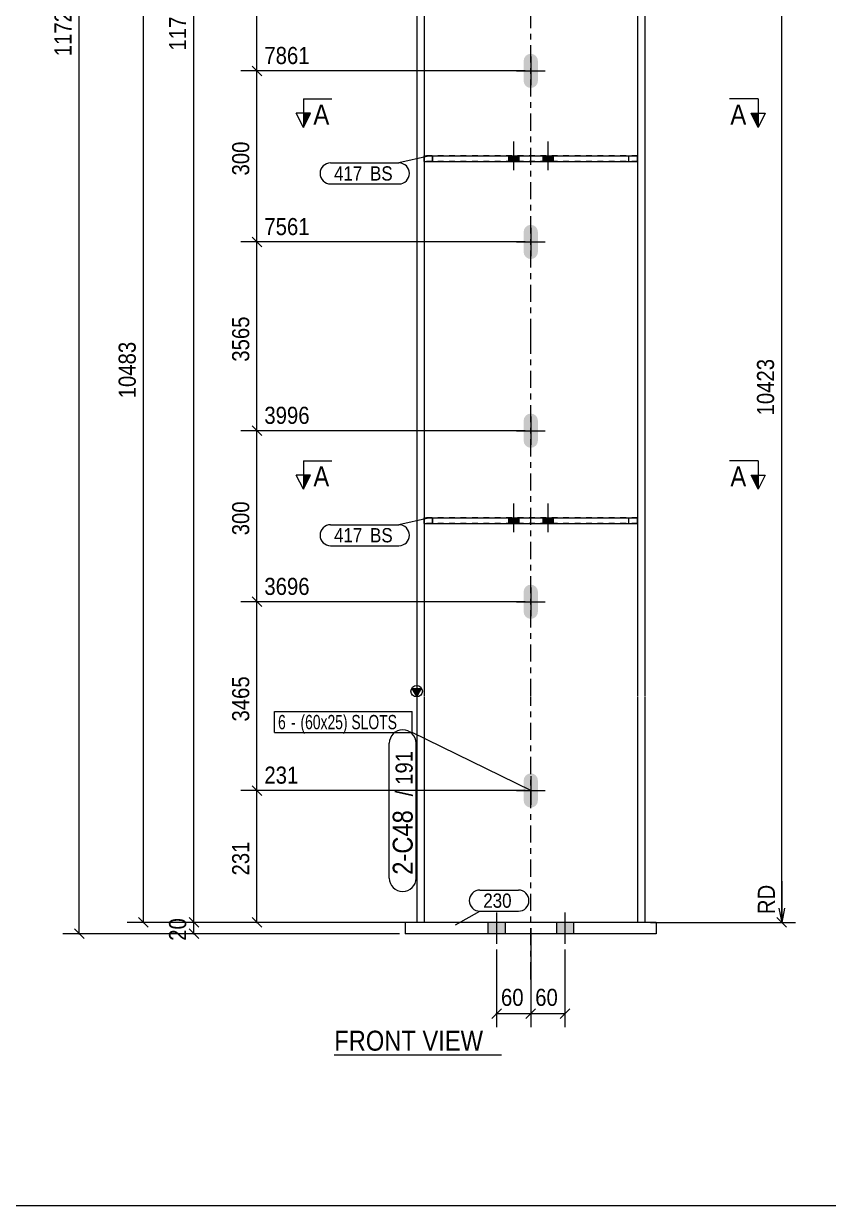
# Model space of a CAD drawing. Header units: millimetres. Extents: x 2 to 579, y 1 to 405.
# Drawn here: x 163.6 to 304.7, y 5 to 212.2 of the extents above; entities that cross this region are included whole.
import ezdxf

# ---------------------------------------------------------------- set-up
doc = ezdxf.new("R2010")
doc.units = ezdxf.units.MM
for name, pattern in [('XKITLINE00', [0]), ('XKITLINE01', [4, 1, -1, 1, -1]), ('XKITLINE02', [4, 2, -2]), ('XKITLINE03', [6, 3, -1, 1, -1])]:
    doc.linetypes.add(name, pattern=pattern)
for name, color, linetype, lineweight in [('Bolt', 3, 'Continuous', 0), ('BoltMark', 7, 'Continuous', 0), ('Dimensions', 7, 'Continuous', 0), ('DrawingSheet', 5, 'Continuous', 0), ('OtherObjectType', 7, 'Continuous', 0), ('Part', 2, 'Continuous', 0), ('PartMark', 7, 'Continuous', 0), ('Section', 6, 'Continuous', 0)]:
    doc.layers.add(name, color=color, linetype=linetype, lineweight=lineweight)
doc.styles.add('ARIAL', font='ARIAL.TTF')
doc.styles.add('ARIAL_NARROW', font='ARIALN.TTF')

# ---------------------------------------------------------------- blocks, each defined once
blk = doc.blocks.new('*A5')
at = {"layer": 'Bolt'}
for points in [[(252.5, 200.95), (252.02, 201.05), (251.62, 201.32), (251.35, 201.72), (251.25, 202.2), (251.25, 205.7), (251.35, 206.18), (251.62, 206.59), (252.02, 206.86), (252.5, 206.95), (252.98, 206.86), (253.39, 206.59), (253.66, 206.18), (253.75, 205.7), (253.75, 202.2), (253.66, 201.72), (253.39, 201.32), (252.98, 201.05)], [(252.5, 170.95), (252.02, 171.05), (251.62, 171.32), (251.35, 171.72), (251.25, 172.2), (251.25, 175.7), (251.35, 176.18), (251.62, 176.59), (252.02, 176.86), (252.5, 176.95), (252.98, 176.86), (253.39, 176.59), (253.66, 176.18), (253.75, 175.7), (253.75, 172.2), (253.66, 171.72), (253.39, 171.32), (252.98, 171.05)], [(252.5, 137.85), (252.02, 137.95), (251.62, 138.22), (251.35, 138.62), (251.25, 139.1), (251.25, 142.6), (251.35, 143.08), (251.62, 143.49), (252.02, 143.76), (252.5, 143.85), (252.98, 143.76), (253.39, 143.49), (253.66, 143.08), (253.75, 142.6), (253.75, 139.1), (253.66, 138.62), (253.39, 138.22), (252.98, 137.95)], [(252.5, 107.85), (252.02, 107.95), (251.62, 108.22), (251.35, 108.62), (251.25, 109.1), (251.25, 112.6), (251.35, 113.08), (251.62, 113.49), (252.02, 113.76), (252.5, 113.85), (252.98, 113.76), (253.39, 113.49), (253.66, 113.08), (253.75, 112.6), (253.75, 109.1), (253.66, 108.62), (253.39, 108.22), (252.98, 107.95)], [(252.5, 74.75), (252.02, 74.85), (251.62, 75.12), (251.35, 75.52), (251.25, 76), (251.25, 79.5), (251.35, 79.98), (251.62, 80.39), (252.02, 80.66), (252.5, 80.75), (252.98, 80.66), (253.39, 80.39), (253.66, 79.98), (253.75, 79.5), (253.75, 76), (253.66, 75.52), (253.39, 75.12), (252.98, 74.85)]]:
    blk.add_hatch(color=3, dxfattribs=at).paths.add_polyline_path(points, flags=17)
at = {"layer": 'Bolt', "color": 3, "linetype": 'XKITLINE00', "lineweight": 0}
for p, q in [((252.5, 206.45), (252.5, 201.45)), ((250, 203.95), (255, 203.95)), ((252.5, 176.45), (252.5, 171.45)), ((250, 173.95), (255, 173.95)), ((252.5, 143.35), (252.5, 138.35)), ((250, 140.85), (255, 140.85)), ((252.5, 113.35), (252.5, 108.35)), ((250, 110.85), (255, 110.85)), ((252.5, 80.25), (252.5, 75.25)), ((250, 77.75), (255, 77.75))]:
    blk.add_line(p, q, dxfattribs=at)
blk = doc.blocks.new('*A6')
at = {"layer": 'Bolt'}
for points in [[(248, 54.63), (248, 52.63), (245, 52.63), (245, 54.63)], [(248, 54.63), (248, 52.63), (245, 52.63), (245, 54.63)], [(260, 54.63), (260, 52.63), (257, 52.63), (257, 54.63)], [(260, 54.63), (260, 52.63), (257, 52.63), (257, 54.63)]]:
    blk.add_hatch(color=3, dxfattribs=at).paths.add_polyline_path(points, flags=17)
at = {"layer": 'Bolt', "color": 3, "linetype": 'XKITLINE00', "lineweight": 0}
for p, q in [((246.5, 56.38), (246.5, 50.88)), ((246.5, 56.38), (246.5, 50.88)), ((258.5, 56.38), (258.5, 50.88)), ((258.5, 56.38), (258.5, 50.88)), ((245, 54.63), (245, 52.63)), ((245, 54.63), (245, 52.63)), ((248, 54.63), (248, 52.63)), ((248, 54.63), (248, 52.63)), ((257, 54.63), (257, 52.63)), ((257, 54.63), (257, 52.63)), ((260, 54.63), (260, 52.63)), ((260, 54.63), (260, 52.63))]:
    blk.add_line(p, q, dxfattribs=at)
blk = doc.blocks.new('*A10')
at = {"layer": 'Bolt', "color": 3, "linetype": 'XKITLINE02', "lineweight": 0}
for p, q in [((249.5, 191.54), (249.5, 186.54)), ((249.5, 191.54), (249.5, 186.54)), ((255.5, 191.54), (255.5, 186.54)), ((255.5, 191.54), (255.5, 186.54)), ((248.6, 189.04), (248.6, 188.04)), ((248.6, 189.04), (248.6, 188.04)), ((250.4, 189.04), (250.4, 188.04)), ((250.4, 189.04), (250.4, 188.04)), ((254.6, 189.04), (254.6, 188.04)), ((254.6, 189.04), (254.6, 188.04)), ((256.4, 189.04), (256.4, 188.04)), ((256.4, 189.04), (256.4, 188.04))]:
    blk.add_line(p, q, dxfattribs=at)
blk = doc.blocks.new('*A11')
at = {"layer": 'Bolt', "color": 3, "linetype": 'XKITLINE02', "lineweight": 0}
for p, q in [((249.5, 128.08), (249.5, 123.08)), ((249.5, 128.08), (249.5, 123.08)), ((255.5, 128.08), (255.5, 123.08)), ((255.5, 128.08), (255.5, 123.08)), ((248.6, 125.58), (248.6, 124.58)), ((248.6, 125.58), (248.6, 124.58)), ((250.4, 125.58), (250.4, 124.58)), ((250.4, 125.58), (250.4, 124.58)), ((254.6, 125.58), (254.6, 124.58)), ((254.6, 125.58), (254.6, 124.58)), ((256.4, 125.58), (256.4, 124.58)), ((256.4, 125.58), (256.4, 124.58))]:
    blk.add_line(p, q, dxfattribs=at)
blk = doc.blocks.new('*A12')
at = {"layer": 'Bolt'}
for points in [[(248.6, 188.04), (248.6, 189.04), (250.4, 189.04), (250.4, 188.04)], [(248.6, 188.04), (248.6, 189.04), (250.4, 189.04), (250.4, 188.04)], [(254.6, 188.04), (254.6, 189.04), (256.4, 189.04), (256.4, 188.04)], [(254.6, 188.04), (254.6, 189.04), (256.4, 189.04), (256.4, 188.04)]]:
    blk.add_hatch(color=3, dxfattribs=at).paths.add_polyline_path(points, flags=17)
at = {"layer": 'Bolt', "color": 3, "linetype": 'XKITLINE00', "lineweight": 0}
for p, q in [((249.5, 191.54), (249.5, 186.54)), ((249.5, 191.54), (249.5, 186.54)), ((255.5, 191.54), (255.5, 186.54)), ((255.5, 191.54), (255.5, 186.54)), ((248.6, 189.04), (248.6, 188.04)), ((248.6, 189.04), (248.6, 188.04)), ((250.4, 189.04), (250.4, 188.04)), ((250.4, 189.04), (250.4, 188.04)), ((254.6, 189.04), (254.6, 188.04)), ((254.6, 189.04), (254.6, 188.04)), ((256.4, 189.04), (256.4, 188.04)), ((256.4, 189.04), (256.4, 188.04))]:
    blk.add_line(p, q, dxfattribs=at)
blk = doc.blocks.new('*A13')
at = {"layer": 'Bolt'}
for points in [[(248.6, 124.58), (248.6, 125.58), (250.4, 125.58), (250.4, 124.58)], [(248.6, 124.58), (248.6, 125.58), (250.4, 125.58), (250.4, 124.58)], [(254.6, 124.58), (254.6, 125.58), (256.4, 125.58), (256.4, 124.58)], [(254.6, 124.58), (254.6, 125.58), (256.4, 125.58), (256.4, 124.58)]]:
    blk.add_hatch(color=3, dxfattribs=at).paths.add_polyline_path(points, flags=17)
at = {"layer": 'Bolt', "color": 3, "linetype": 'XKITLINE00', "lineweight": 0}
for p, q in [((249.5, 128.08), (249.5, 123.08)), ((249.5, 128.08), (249.5, 123.08)), ((255.5, 128.08), (255.5, 123.08)), ((255.5, 128.08), (255.5, 123.08)), ((248.6, 125.58), (248.6, 124.58)), ((248.6, 125.58), (248.6, 124.58)), ((250.4, 125.58), (250.4, 124.58)), ((250.4, 125.58), (250.4, 124.58)), ((254.6, 125.58), (254.6, 124.58)), ((254.6, 125.58), (254.6, 124.58)), ((256.4, 125.58), (256.4, 124.58)), ((256.4, 125.58), (256.4, 124.58))]:
    blk.add_line(p, q, dxfattribs=at)
blk = doc.blocks.new('*A14')
at = {"layer": 'Part'}
blk.add_hatch(color=2, dxfattribs=at).paths.add_polyline_path([(231.7, 95.66), (233.3, 95.66), (232.5, 94.26)], flags=17)
at = {"layer": 'Part', "color": 2, "linetype": 'XKITLINE00', "lineweight": 0}
for p, q in [((232.5, 220.45), (232.5, 157.45)), ((233.8, 220.45), (233.8, 189.04)), ((271.2, 220.45), (271.2, 189.04)), ((272.5, 220.45), (272.5, 157.45)), ((233.8, 188.04), (233.8, 157.45)), ((271.2, 188.04), (271.2, 157.45)), ((232.5, 157.35), (232.5, 94.35)), ((233.8, 157.35), (233.8, 125.58)), ((271.2, 157.35), (271.2, 125.58)), ((272.5, 157.35), (272.5, 94.35)), ((233.8, 124.58), (233.8, 94.35)), ((271.2, 124.58), (271.2, 94.35)), ((232.5, 94.26), (231.7, 95.66)), ((231.7, 95.66), (233.3, 95.66)), ((233.3, 95.66), (232.5, 94.26)), ((232.5, 94.25), (232.5, 54.63)), ((233.8, 94.25), (233.8, 54.63)), ((271.2, 94.25), (271.2, 54.63)), ((272.5, 94.25), (272.5, 54.63))]:
    blk.add_line(p, q, dxfattribs=at)
at = {"layer": 'Part', "color": 7, "linetype": 'XKITLINE03', "lineweight": 0}
for p, q in [((252.5, 157.45), (252.5, 220.45)), ((252.5, 94.35), (252.5, 157.35)), ((252.5, 44.63), (252.5, 94.25))]:
    blk.add_line(p, q, dxfattribs=at)
at = {"layer": 'Part', "color": 7, "linetype": 'XKITLINE01', "lineweight": 0}
for p, q in [((233.8, 189.04), (233.8, 188.04)), ((271.2, 189.04), (271.2, 188.04)), ((233.8, 125.58), (233.8, 124.58)), ((271.2, 125.58), (271.2, 124.58)), ((272.5, 54.63), (232.5, 54.63))]:
    blk.add_line(p, q, dxfattribs=at)
at = {"layer": 'Part', "color": 2, "linetype": 'XKITLINE00', "lineweight": 0}
blk.add_circle((232.5, 95.16), 1, dxfattribs=at)
blk = doc.blocks.new('*A22')
at = {"layer": 'Part', "color": 2, "linetype": 'XKITLINE00', "lineweight": 0}
for p, q in [((274.5, 54.63), (230.5, 54.63)), ((230.5, 54.63), (230.5, 52.63)), ((274.5, 54.63), (274.5, 52.63)), ((274.5, 52.63), (230.5, 52.63))]:
    blk.add_line(p, q, dxfattribs=at)
blk = doc.blocks.new('*A26')
at = {"layer": 'Part', "color": 7, "linetype": 'XKITLINE01', "lineweight": 0}
for p, q in [((271.2, 189.04), (233.8, 189.04)), ((233.8, 188.04), (233.8, 189.04)), ((235.3, 189.04), (235.3, 188.04)), ((269.7, 188.04), (269.7, 189.04)), ((271.2, 189.04), (271.2, 188.04)), ((271.2, 188.04), (233.8, 188.04))]:
    blk.add_line(p, q, dxfattribs=at)
blk = doc.blocks.new('*A27')
at = {"layer": 'Part', "color": 7, "linetype": 'XKITLINE01', "lineweight": 0}
for p, q in [((271.2, 125.58), (233.8, 125.58)), ((233.8, 124.58), (233.8, 125.58)), ((271.2, 124.58), (233.8, 124.58)), ((235.3, 125.58), (235.3, 124.58)), ((269.7, 124.58), (269.7, 125.58)), ((271.2, 125.58), (271.2, 124.58))]:
    blk.add_line(p, q, dxfattribs=at)
blk = doc.blocks.new('*A28')
at = {"layer": 'Part', "color": 2, "linetype": 'XKITLINE00', "lineweight": 0}
for p, q in [((233.8, 189.04), (271.2, 189.04)), ((233.8, 189.04), (233.8, 188.04)), ((271.2, 188.04), (271.2, 189.04)), ((233.8, 188.04), (271.2, 188.04))]:
    blk.add_line(p, q, dxfattribs=at)
at = {"layer": 'Part', "color": 7, "linetype": 'XKITLINE01', "lineweight": 0}
for p, q in [((235.3, 188.04), (235.3, 189.04)), ((269.7, 188.04), (269.7, 189.04))]:
    blk.add_line(p, q, dxfattribs=at)
blk = doc.blocks.new('*A29')
at = {"layer": 'Part', "color": 2, "linetype": 'XKITLINE00', "lineweight": 0}
for p, q in [((233.8, 125.58), (271.2, 125.58)), ((233.8, 125.58), (233.8, 124.58)), ((233.8, 124.58), (271.2, 124.58)), ((271.2, 124.58), (271.2, 125.58))]:
    blk.add_line(p, q, dxfattribs=at)
at = {"layer": 'Part', "color": 7, "linetype": 'XKITLINE01', "lineweight": 0}
for p, q in [((235.3, 124.58), (235.3, 125.58)), ((269.7, 124.58), (269.7, 125.58))]:
    blk.add_line(p, q, dxfattribs=at)
blk = doc.blocks.new('*A69')
at = {"layer": 'DrawingSheet', "color": 5, "linetype": 'XKITLINE00', "lineweight": 0}
blk.add_line((5, 5), (579, 5), dxfattribs=at)
blk = doc.blocks.new('*A85')
at = {"layer": 'Dimensions', "color": 7, "linetype": 'XKITLINE00', "lineweight": 0}
for p, q in [((252.5, 53.63), (252.5, 36.23)), ((246.5, 49.88), (246.5, 36.23)), ((247.35, 39.48), (245.65, 37.78)), ((253.35, 39.48), (251.65, 37.78)), ((246.5, 38.63), (252.5, 38.63))]:
    blk.add_line(p, q, dxfattribs=at)
at = {"layer": 'Dimensions', "color": 3}
for p in [(246.5, 38.63), (252.5, 38.63)]:
    blk.add_point(p, dxfattribs=at)
at = {"layer": 'Dimensions', "color": 3, "style": 'ARIAL', "width": 0.85}
blk.add_text('60', height=3, dxfattribs=at).set_placement((247.28, 39.98))
blk = doc.blocks.new('*A86')
at = {"layer": 'Dimensions', "color": 7, "linetype": 'XKITLINE00', "lineweight": 0}
for p, q in [((252.5, 53.63), (252.5, 36.23)), ((258.5, 49.88), (258.5, 36.23)), ((253.35, 39.48), (251.65, 37.78)), ((259.35, 39.48), (257.65, 37.78)), ((252.5, 38.63), (258.5, 38.63))]:
    blk.add_line(p, q, dxfattribs=at)
at = {"layer": 'Dimensions', "color": 3}
for p in [(252.5, 38.63), (258.5, 38.63)]:
    blk.add_point(p, dxfattribs=at)
at = {"layer": 'Dimensions', "color": 3, "style": 'ARIAL', "width": 0.85}
blk.add_text('60', height=3, dxfattribs=at).set_placement((253.28, 39.98))
blk = doc.blocks.new('*A89')
at = {"layer": 'BoltMark', "color": 7, "linetype": 'XKITLINE00', "lineweight": 0}
for p, q in [((207.6, 91.6), (231.72, 91.6)), ((207.6, 87.9), (207.6, 91.6)), ((231.72, 87.9), (231.72, 91.6)), ((207.6, 87.9), (231.72, 87.9)), ((252.5, 77.75), (231.72, 87.9))]:
    blk.add_line(p, q, dxfattribs=at)
at = {"layer": 'BoltMark', "color": 3, "style": 'ARIAL_NARROW', "width": 0.85}
for s, p in [('6', (208.2, 88.5)), ('-', (210.47, 88.5)), ('(60x25) SLOTS', (212.13, 88.5))]:
    blk.add_text(s, height=2.5, dxfattribs=at).set_placement(p)
blk = doc.blocks.new('*A93')
at = {"layer": 'PartMark', "color": 7, "linetype": 'XKITLINE00', "lineweight": 0}
for p, q in [((243.58, 60.29), (250.34, 60.29)), ((239.33, 54.2), (243.58, 56.59)), ((243.58, 56.59), (250.34, 56.59))]:
    blk.add_line(p, q, dxfattribs=at)
for centre, start, end in [((243.58, 58.44), 90, 270), ((250.34, 58.44), 270, 90)]:
    blk.add_arc(centre, 1.85, start, end, dxfattribs=at)
at = {"layer": 'PartMark', "color": 3, "style": 'ARIAL', "width": 0.85}
blk.add_text('230', height=2.5, dxfattribs=at).set_placement((244.18, 57.19))
blk = doc.blocks.new('*A95')
at = {"layer": 'PartMark', "color": 7, "linetype": 'XKITLINE00', "lineweight": 0}
for p, q in [((227.7, 62.38), (227.7, 86.03)), ((232.4, 62.38), (232.4, 86.03))]:
    blk.add_line(p, q, dxfattribs=at)
for centre, start, end in [((230.05, 86.03), 0, 180), ((230.05, 62.38), 180, 0)]:
    blk.add_arc(centre, 2.35, start, end, dxfattribs=at)
at = {"layer": 'PartMark', "color": 3, "style": 'ARIAL', "width": 0.85}
for s, p in [('191', (231.8, 78.75)), ('/', (231.8, 76.74))]:
    blk.add_text(s, height=3, rotation=90.0002, dxfattribs=at).set_placement(p)
at = {"layer": 'PartMark', "color": 1, "style": 'ARIAL', "width": 0.85}
blk.add_text('2-C48', height=3.5, rotation=90.0002, dxfattribs=at).set_placement((231.8, 62.98))
blk = doc.blocks.new('*A96')
at = {"layer": 'PartMark', "color": 7, "linetype": 'XKITLINE00', "lineweight": 0}
for p, q in [((234.58, 188.97), (229.38, 187.82)), ((217.42, 187.82), (229.38, 187.82)), ((217.42, 184.12), (229.38, 184.12))]:
    blk.add_line(p, q, dxfattribs=at)
for centre, start, end in [((217.42, 185.97), 90, 270), ((229.38, 185.97), 270, 90)]:
    blk.add_arc(centre, 1.85, start, end, dxfattribs=at)
at = {"layer": 'PartMark', "color": 3, "style": 'ARIAL', "width": 0.85}
for s, p in [('417', (218.02, 184.72)), ('BS', (224.33, 184.72))]:
    blk.add_text(s, height=2.5, dxfattribs=at).set_placement(p)
blk = doc.blocks.new('*A97')
at = {"layer": 'PartMark', "color": 7, "linetype": 'XKITLINE00', "lineweight": 0}
for p, q in [((217.42, 124.37), (229.38, 124.37)), ((234.58, 125.52), (229.38, 124.37)), ((217.42, 120.67), (229.38, 120.67))]:
    blk.add_line(p, q, dxfattribs=at)
for centre, start, end in [((217.42, 122.52), 90, 270), ((229.38, 122.52), 270, 90)]:
    blk.add_arc(centre, 1.85, start, end, dxfattribs=at)
at = {"layer": 'PartMark', "color": 3, "style": 'ARIAL', "width": 0.85}
for s, p in [('417', (218.02, 121.27)), ('BS', (224.33, 121.27))]:
    blk.add_text(s, height=2.5, dxfattribs=at).set_placement(p)
blk = doc.blocks.new('*A99')
at = {"layer": 'Section'}
for points in [[(213.9, 133.08), (212.65, 130.58), (212.65, 133.08)], [(292.36, 133.08), (292.36, 130.58), (291.11, 133.08)]]:
    blk.add_hatch(color=3, dxfattribs=at).paths.add_polyline_path(points, flags=17)
at = {"layer": 'Section', "color": 1, "linetype": 'XKITLINE00', "lineweight": 0}
for p, q in [((212.65, 135.58), (217.65, 135.58)), ((212.65, 135.58), (212.65, 130.58)), ((292.36, 135.58), (287.36, 135.58)), ((292.36, 135.58), (292.36, 130.58))]:
    blk.add_line(p, q, dxfattribs=at)
at = {"layer": 'Section', "color": 3, "linetype": 'XKITLINE00', "lineweight": 0}
for p, q in [((212.65, 130.58), (211.4, 133.08)), ((213.9, 133.08), (211.4, 133.08)), ((212.65, 130.58), (213.9, 133.08)), ((291.11, 133.08), (293.61, 133.08)), ((292.36, 130.58), (291.11, 133.08)), ((293.61, 133.08), (292.36, 130.58))]:
    blk.add_line(p, q, dxfattribs=at)
at = {"layer": 'Section', "color": 7, "style": 'ARIAL', "width": 0.85}
for p in [(214.4, 131.08), (287.5, 131.08)]:
    blk.add_text('A', height=3.5, dxfattribs=at).set_placement(p)
blk = doc.blocks.new('*A101')
at = {"layer": 'Section'}
for points in [[(213.9, 196.54), (212.65, 194.04), (212.65, 196.54)], [(292.36, 196.54), (292.36, 194.04), (291.11, 196.54)]]:
    blk.add_hatch(color=3, dxfattribs=at).paths.add_polyline_path(points, flags=17)
at = {"layer": 'Section', "color": 1, "linetype": 'XKITLINE00', "lineweight": 0}
for p, q in [((212.65, 199.04), (217.65, 199.04)), ((212.65, 199.04), (212.65, 194.04)), ((292.36, 199.04), (287.36, 199.04)), ((292.36, 199.04), (292.36, 194.04))]:
    blk.add_line(p, q, dxfattribs=at)
at = {"layer": 'Section', "color": 3, "linetype": 'XKITLINE00', "lineweight": 0}
for p, q in [((212.65, 194.04), (211.4, 196.54)), ((213.9, 196.54), (211.4, 196.54)), ((212.65, 194.04), (213.9, 196.54)), ((291.11, 196.54), (293.61, 196.54)), ((292.36, 194.04), (291.11, 196.54)), ((293.61, 196.54), (292.36, 194.04))]:
    blk.add_line(p, q, dxfattribs=at)
at = {"layer": 'Section', "color": 7, "style": 'ARIAL', "width": 0.85}
for p in [(214.4, 194.54), (287.5, 194.54)]:
    blk.add_text('A', height=3.5, dxfattribs=at).set_placement(p)
blk = doc.blocks.new('*A102')
at = {"layer": 'OtherObjectType', "color": 7, "linetype": 'XKITLINE00', "lineweight": 0}
blk.add_line((218.05, 31.38), (247.35, 31.38), dxfattribs=at)
at = {"layer": 'OtherObjectType', "color": 7, "style": 'ARIAL', "width": 0.85}
blk.add_text('FRONT VIEW', height=3.5, dxfattribs=at).set_placement((218.05, 32.13))
blk = doc.blocks.new('*A103')
at = {"layer": 'Dimensions', "color": 7, "linetype": 'XKITLINE00', "lineweight": 0}
for p, q in [((173.35, 52.63), (173.35, 371.55)), ((229.5, 52.63), (170.5, 52.63)), ((172.5, 53.48), (174.2, 51.78))]:
    blk.add_line(p, q, dxfattribs=at)
at = {"layer": 'Dimensions', "color": 3}
blk.add_point((173.35, 52.63), dxfattribs=at)
at = {"layer": 'Dimensions', "color": 3, "style": 'ARIAL', "width": 0.85}
blk.add_text('11723', height=3, rotation=90.0002, dxfattribs=at).set_placement((172, 206.53))
blk = doc.blocks.new('*A104')
at = {"layer": 'Dimensions', "color": 7, "linetype": 'XKITLINE00', "lineweight": 0}
for p, q in [((231.5, 54.63), (190.59, 54.63)), ((192.59, 55.48), (194.29, 53.78)), ((193.44, 52.63), (193.44, 54.63)), ((229.5, 52.63), (190.59, 52.63)), ((192.59, 53.48), (194.29, 51.78))]:
    blk.add_line(p, q, dxfattribs=at)
at = {"layer": 'Dimensions', "color": 3}
for p in [(193.44, 54.63), (193.44, 52.63)]:
    blk.add_point(p, dxfattribs=at)
at = {"layer": 'Dimensions', "color": 3, "style": 'ARIAL', "width": 0.85}
blk.add_text('20', height=3, rotation=90.0002, dxfattribs=at).set_placement((192.09, 51.4))
blk = doc.blocks.new('*A105')
at = {"layer": 'Dimensions', "color": 7, "linetype": 'XKITLINE00', "lineweight": 0}
for p, q in [((193.44, 54.63), (193.44, 371.55)), ((231.5, 54.63), (190.59, 54.63)), ((192.59, 55.48), (194.29, 53.78))]:
    blk.add_line(p, q, dxfattribs=at)
at = {"layer": 'Dimensions', "color": 3}
blk.add_point((193.44, 54.63), dxfattribs=at)
at = {"layer": 'Dimensions', "color": 3, "style": 'ARIAL', "width": 0.85}
blk.add_text('11703', height=3, rotation=90.0002, dxfattribs=at).set_placement((192.09, 207.53))
blk = doc.blocks.new('*A106')
at = {"layer": 'Dimensions', "color": 7, "linetype": 'XKITLINE00', "lineweight": 0}
for p, q in [((232.9, 249.55), (181.75, 249.55)), ((183.75, 250.4), (185.45, 248.7)), ((184.6, 54.63), (184.6, 249.55)), ((231.5, 54.63), (181.75, 54.63)), ((183.75, 55.48), (185.45, 53.78))]:
    blk.add_line(p, q, dxfattribs=at)
at = {"layer": 'Dimensions', "color": 3}
for p in [(184.6, 249.55), (184.6, 54.63)]:
    blk.add_point(p, dxfattribs=at)
at = {"layer": 'Dimensions', "color": 3, "style": 'ARIAL', "width": 0.85}
blk.add_text('10483', height=3, dxfattribs=at).set_placement((185.9, 250.75))
blk.add_text('10483', height=3, rotation=90.0002, dxfattribs=at).set_placement((183.25, 146.53))
blk = doc.blocks.new('*A109')
at = {"layer": 'Dimensions', "color": 7, "linetype": 'XKITLINE00', "lineweight": 0}
for p, q in [((251.5, 77.75), (201.65, 77.75)), ((203.65, 78.6), (205.35, 76.9)), ((204.5, 54.63), (204.5, 77.75)), ((231.5, 54.63), (201.65, 54.63)), ((203.65, 55.48), (205.35, 53.78))]:
    blk.add_line(p, q, dxfattribs=at)
at = {"layer": 'Dimensions', "color": 3}
for p in [(204.5, 77.75), (204.5, 54.63)]:
    blk.add_point(p, dxfattribs=at)
at = {"layer": 'Dimensions', "color": 3, "style": 'ARIAL', "width": 0.85}
blk.add_text('231', height=3, dxfattribs=at).set_placement((205.8, 78.95))
blk.add_text('231', height=3, rotation=90.0002, dxfattribs=at).set_placement((203.15, 62.85))
blk = doc.blocks.new('*A110')
at = {"layer": 'Dimensions', "color": 7, "linetype": 'XKITLINE00', "lineweight": 0}
for p, q in [((251.5, 110.85), (201.65, 110.85)), ((203.65, 111.7), (205.35, 110)), ((204.5, 77.75), (204.5, 110.85)), ((251.5, 77.75), (201.65, 77.75)), ((203.65, 78.6), (205.35, 76.9))]:
    blk.add_line(p, q, dxfattribs=at)
at = {"layer": 'Dimensions', "color": 3}
for p in [(204.5, 110.85), (204.5, 77.75)]:
    blk.add_point(p, dxfattribs=at)
at = {"layer": 'Dimensions', "color": 3, "style": 'ARIAL', "width": 0.85}
blk.add_text('3696', height=3, dxfattribs=at).set_placement((205.8, 112.05))
blk.add_text('3465', height=3, rotation=90.0002, dxfattribs=at).set_placement((203.15, 89.85))
blk = doc.blocks.new('*A111')
at = {"layer": 'Dimensions', "color": 7, "linetype": 'XKITLINE00', "lineweight": 0}
for p, q in [((203.65, 141.7), (205.35, 140)), ((251.5, 140.85), (201.65, 140.85)), ((204.5, 110.85), (204.5, 140.85)), ((251.5, 110.85), (201.65, 110.85)), ((203.65, 111.7), (205.35, 110))]:
    blk.add_line(p, q, dxfattribs=at)
at = {"layer": 'Dimensions', "color": 3}
for p in [(204.5, 140.85), (204.5, 110.85)]:
    blk.add_point(p, dxfattribs=at)
at = {"layer": 'Dimensions', "color": 3, "style": 'ARIAL', "width": 0.85}
blk.add_text('3996', height=3, dxfattribs=at).set_placement((205.8, 142.05))
blk.add_text('300', height=3, rotation=90.0002, dxfattribs=at).set_placement((203.15, 122.51))
blk = doc.blocks.new('*A112')
at = {"layer": 'Dimensions', "color": 7, "linetype": 'XKITLINE00', "lineweight": 0}
for p, q in [((203.65, 174.8), (205.35, 173.1)), ((251.5, 173.95), (201.65, 173.95)), ((204.5, 140.85), (204.5, 173.95)), ((203.65, 141.7), (205.35, 140)), ((251.5, 140.85), (201.65, 140.85))]:
    blk.add_line(p, q, dxfattribs=at)
at = {"layer": 'Dimensions', "color": 3}
for p in [(204.5, 173.95), (204.5, 140.85)]:
    blk.add_point(p, dxfattribs=at)
at = {"layer": 'Dimensions', "color": 3, "style": 'ARIAL', "width": 0.85}
blk.add_text('7561', height=3, dxfattribs=at).set_placement((205.8, 175.15))
blk.add_text('3565', height=3, rotation=90.0002, dxfattribs=at).set_placement((203.15, 152.95))
blk = doc.blocks.new('*A113')
at = {"layer": 'Dimensions', "color": 7, "linetype": 'XKITLINE00', "lineweight": 0}
for p, q in [((251.5, 203.95), (201.65, 203.95)), ((203.65, 204.8), (205.35, 203.1)), ((204.5, 173.95), (204.5, 203.95)), ((203.65, 174.8), (205.35, 173.1)), ((251.5, 173.95), (201.65, 173.95))]:
    blk.add_line(p, q, dxfattribs=at)
at = {"layer": 'Dimensions', "color": 3}
for p in [(204.5, 203.95), (204.5, 173.95)]:
    blk.add_point(p, dxfattribs=at)
at = {"layer": 'Dimensions', "color": 3, "style": 'ARIAL', "width": 0.85}
blk.add_text('7861', height=3, dxfattribs=at).set_placement((205.8, 205.15))
blk.add_text('300', height=3, rotation=90.0002, dxfattribs=at).set_placement((203.15, 185.61))
blk = doc.blocks.new('*A114')
at = {"layer": 'Dimensions', "color": 7, "linetype": 'XKITLINE00', "lineweight": 0}
for p, q in [((203.65, 340.22), (205.35, 338.52)), ((251.5, 339.37), (201.65, 339.37)), ((204.5, 203.95), (204.5, 339.37)), ((251.5, 203.95), (201.65, 203.95)), ((203.65, 204.8), (205.35, 203.1))]:
    blk.add_line(p, q, dxfattribs=at)
at = {"layer": 'Dimensions', "color": 3}
for p in [(204.5, 339.37), (204.5, 203.95)]:
    blk.add_point(p, dxfattribs=at)
at = {"layer": 'Dimensions', "color": 3, "style": 'ARIAL', "width": 0.85}
blk.add_text('11381', height=3, dxfattribs=at).set_placement((205.8, 340.57))
blk.add_text('3520', height=3, rotation=90.0002, dxfattribs=at).set_placement((203.15, 267.21))
blk = doc.blocks.new('*A115')
at = {"layer": 'Dimensions', "color": 7, "linetype": 'XKITLINE00', "lineweight": 0}
for p, q in [((278.6, 243.55), (298.9, 243.55)), ((295.65, 244.4), (297.35, 242.7)), ((296.5, 54.63), (296.5, 243.55)), ((296.5, 61.85), (296.5, 54.63)), ((296, 57.13), (296.5, 54.63)), ((297, 57.13), (296.5, 54.63)), ((273.5, 54.63), (298.9, 54.63)), ((273.5, 54.63), (298.9, 54.63)), ((295.65, 55.48), (297.35, 53.78))]:
    blk.add_line(p, q, dxfattribs=at)
at = {"layer": 'Dimensions', "color": 3}
for p in [(296.5, 243.55), (296.5, 54.63)]:
    blk.add_point(p, dxfattribs=at)
at = {"layer": 'Dimensions', "color": 7}
blk.add_point((296.5, 54.63), dxfattribs=at)
at = {"layer": 'Dimensions', "color": 3, "style": 'ARIAL', "width": 0.85}
blk.add_text('10423', height=3, dxfattribs=at).set_placement((279.58, 244.75))
for s, p in [('10423', (295.15, 143.53)), ('RD', (295.3, 56.07))]:
    blk.add_text(s, height=3, rotation=90.0002, dxfattribs=at).set_placement(p)

msp = doc.modelspace()

# ---------------------------------------------------------------- block references
at = {"lineweight": 0}
for name in ['*A69', '*A103', '*A105', '*A114', '*A5', '*A106', '*A115', '*A113', '*A101', '*A10', '*A12', '*A96', '*A26', '*A28', '*A112', '*A111', '*A99', '*A11', '*A13', '*A97', '*A27', '*A29', '*A110', '*A89', '*A95', '*A109', '*A93', '*A6', '*A104', '*A22', '*A85', '*A86', '*A102']:
    msp.add_blockref(name, (0, 0), dxfattribs=at)
at = {"layer": 'Part', "lineweight": 0}
msp.add_blockref('*A14', (0, 0), dxfattribs=at)

doc.saveas('drawing.dxf')
